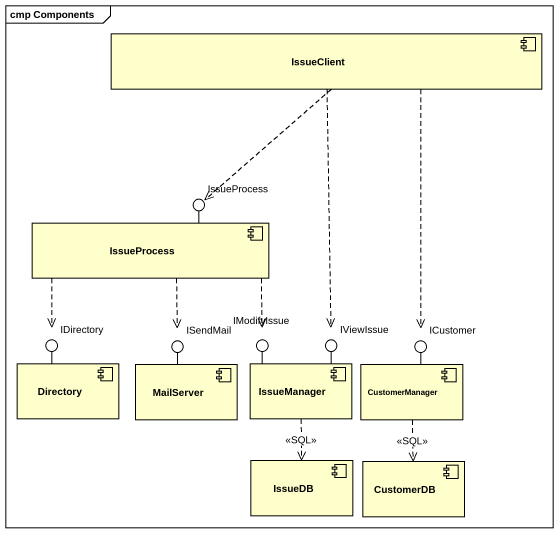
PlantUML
@startuml
mainframe cmp Components
component IssueClient
() IssueProcess
component "IssueProcess" as IssueProcess_2
component Directory
() IDirectory
component MailServer
() ISendMail
component IssueManager
() IModifyIssue
() IViewIssue
component CustomerManager
() ICustomer
component IssueDB
component CustomerDB
IssueProcess_2 -up- IssueProcess
Directory -up- IDirectory
MailServer -up- ISendMail
IssueManager -up- IModifyIssue
IssueManager -up- IViewIssue
CustomerManager -up- ICustomer
IssueClient ..> IssueProcess
IssueClient ..> IViewIssue
IssueClient ..> ICustomer
IssueProcess_2 ..> IDirectory
IssueProcess_2 ..> ISendMail
IssueProcess_2 ..> IModifyIssue
IssueManager ..> IssueDB : <<SQL>>
CustomerManager ..> CustomerDB : <<SQL>>
@enduml
